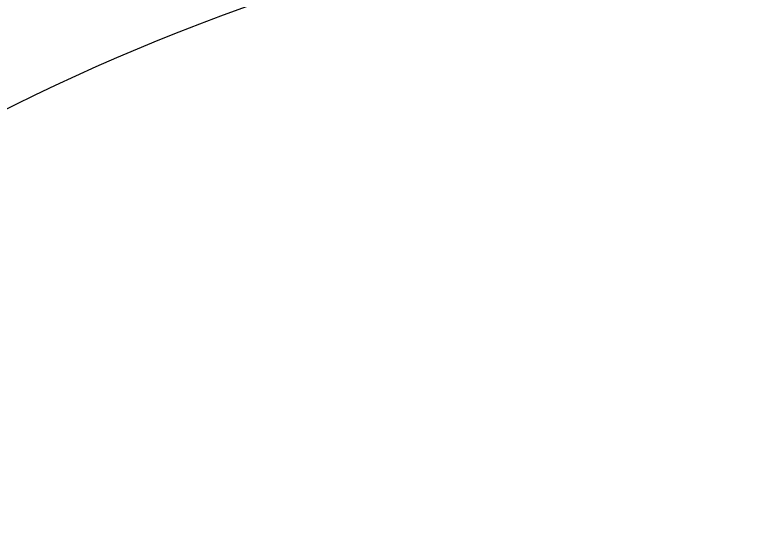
# Model space of a CAD drawing. Header units: millimetres. Extents: x 5828 to 6704, y 123 to 421.
# Drawn here: x 6571.63 to 6584.39, y 366.98 to 375.82 of the extents above; entities that cross this region are included whole.
import ezdxf

# ---------------------------------------------------------------- set-up
doc = ezdxf.new("R2010")
doc.units = ezdxf.units.MM
doc.layers.add('尺寸标注', color=7, linetype='Continuous')
doc.layers.add('运动范围', color=7, linetype='Continuous')
doc.styles.add('微软雅黑', font='msyh.ttc', dxfattribs={"height": 1.5})
doc.dimstyles.new('尺寸标注_1_15比例', dxfattribs={"dimtxt": 1.5, "dimasz": 1.25, "dimexe": 0.5, "dimexo": 0.4, "dimgap": 0.5, "dimtad": 1, "dimdec": 1, "dimlfac": 15, "dimdsep": 46, "dimtxsty": '微软雅黑', "dimcen": 0.09, "dimadec": 0, "dimazin": 0, "dimtp": 0.01, "dimtm": 0.01, "dimtfac": 1, "dimtdec": 1, "dimtofl": 0, "dimtmove": 0, "dimatfit": 3, "dimfxl": 1, "dimtolj": 1, "dimarcsym": 0})

# ---------------------------------------------------------------- blocks, each defined once
blk = doc.blocks.new('*D797')
at = {"layer": 'Defpoints', "color": 0}
for p in [(6541.837, 378.118), (6588.187, 378.118), (6595.12, 318.74)]:
    blk.add_point(p, dxfattribs=at)
at = {"layer": '尺寸标注', "color": 0, "lineweight": -2}
for p, q in [((6587.787, 378.118), (6541.337, 378.118)), ((6541.837, 319.99), (6541.837, 376.868)), ((6594.72, 318.74), (6541.337, 318.74))]:
    blk.add_line(p, q, dxfattribs=at)
at = {"layer": '尺寸标注', "color": 0}
for points in [[(6542.045, 376.868), (6541.629, 376.868), (6541.837, 378.118)], [(6541.629, 319.99), (6542.045, 319.99), (6541.837, 318.74)]]:
    blk.add_solid(points, dxfattribs=at)
at = {"layer": '尺寸标注', "color": 0, "insert": (6540.562, 347.113), "char_height": 1.5, "attachment_point": 5, "rotation": 90, "style": '微软雅黑'}
blk.add_mtext('\\A1;890.7', dxfattribs=at)

msp = doc.modelspace()

# ---------------------------------------------------------------- linework, layer by layer
at = {"layer": '运动范围', "color": 0, "linetype": 'Continuous', "lineweight": 0}
msp.add_arc((6588.1866, 340.7401), 37.378, 340.00173, 209.99906, dxfattribs=at)

# ---------------------------------------------------------------- dimensions: what is measured, and where the dimension line sits
at = {"layer": '尺寸标注'}
dim = msp.add_linear_dim(base=(6541.8372, 378.1181), p1=(6595.1201, 318.7401), p2=(6588.1866, 378.1181), angle=90, dimstyle='尺寸标注_1_15比例', dxfattribs=at)
dim.commit()
dim.dimension.update_dxf_attribs({"geometry": '*D797', "text_midpoint": (6541.8372, 347.1133), "dimtype": 160})

doc.saveas('drawing.dxf')
